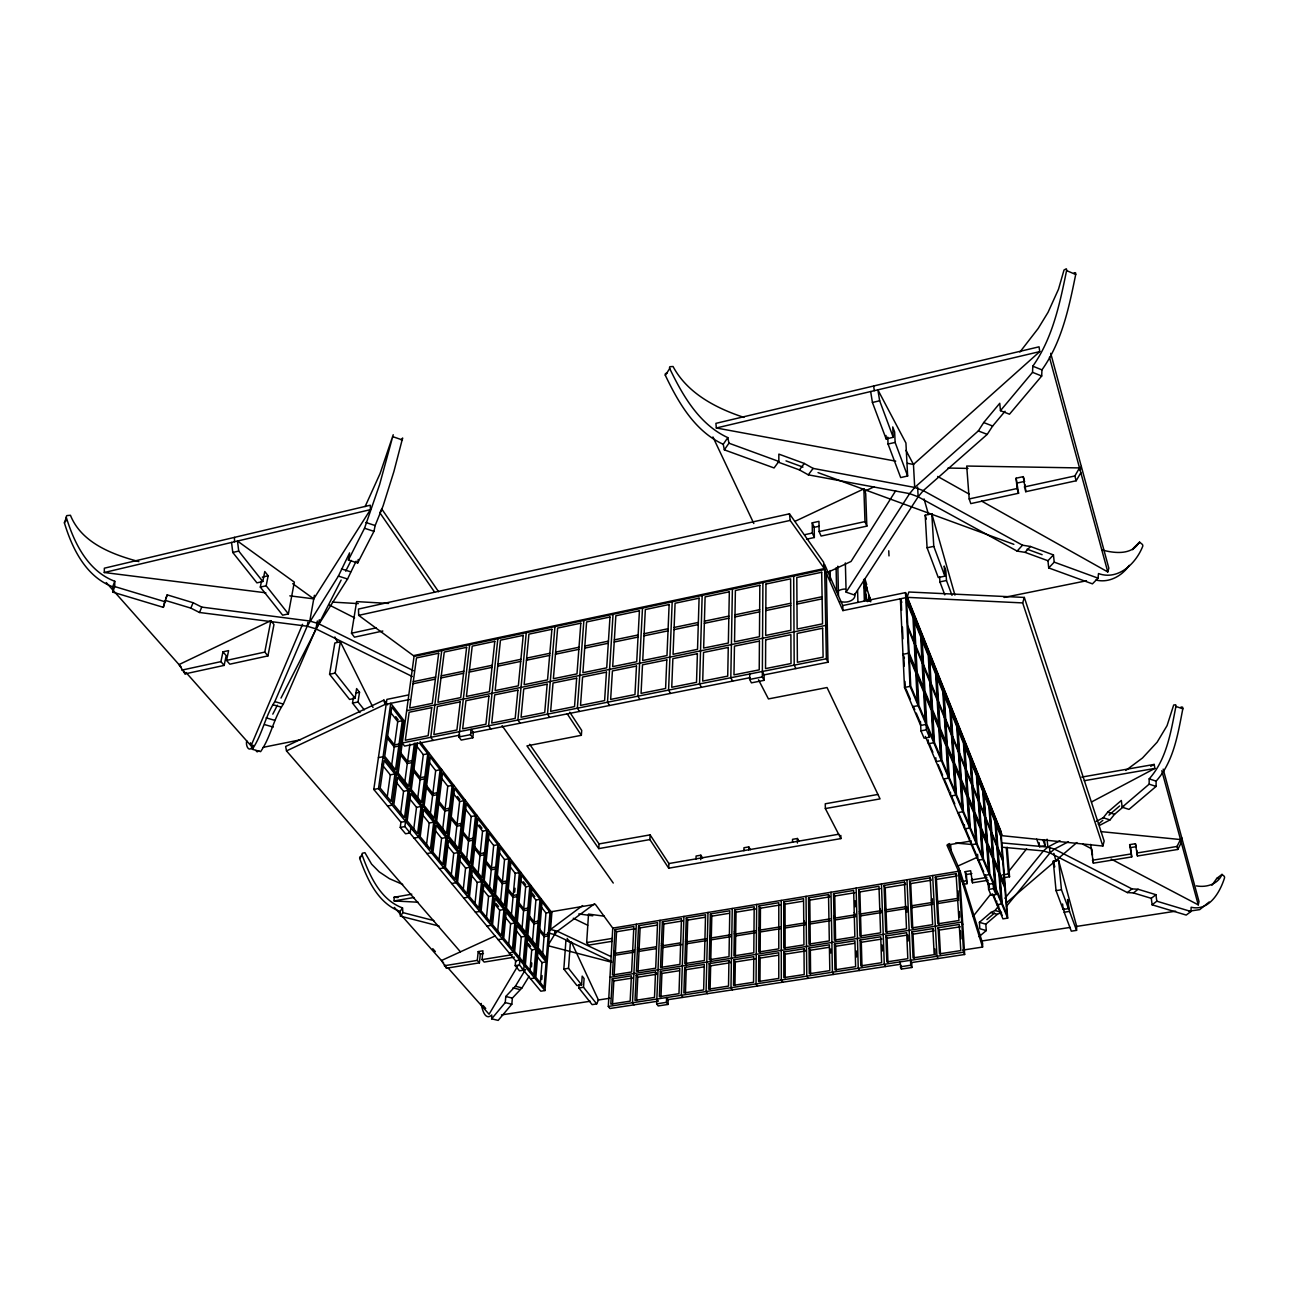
<?xml version="1.0" encoding="UTF-8"?>
<svg xmlns="http://www.w3.org/2000/svg" width="1289" height="1289" viewBox="0 0 1289 1289"><rect width="100%" height="100%" fill="white"/><g stroke="black" fill="none" stroke-linecap="round" stroke-linejoin="round"><path stroke-width="1.5" d="M413.447 670.699L318.576 623.699L309.795 621.008L201.777 607.103L193.108 602.72L167.199 594.857L163.332 607.345L112.707 592.102L114.737 586.576L114.753 581.275C87.958 571.156 74.166 543.088 66.303 517.34A3.513 2.546 19.1 0 1 66.883 515.6L70.444 515.278C81.481 542.846 112.256 554.512 138.874 561.601M743.93 417.394C716.088 408.242 687.343 393.322 673.051 366.511L669.861 366.704A3.674 2.32 34.4 0 0 669.7 368.493C682.719 395.626 699.331 424.516 727.818 437.632L723.226 444.286L724.337 449.845L774.077 467.955L778.83 461.446L778.846 454.115L804.272 463.444L813.133 468.406L914.707 487.451L923.278 490.626L1022.515 545.199L1030.459 546.488L1053.451 554.931L1054.225 562.149L1048.714 567.933L1092.428 583.853L1098.051 578.165L1098.486 573.557C1118.32 580.711 1135.963 563.454 1142.731 546.294A3.335 1.933 43.3 0 0 1142.425 544.474L1139.637 542.17L1132.548 549.694M112.707 592.102L112.723 586.817L114.753 581.275M759.978 981.702L760.139 958.081L758.754 955.89L778.782 952.748L778.782 978.415L758.577 981.509L758.754 955.89M760.172 952.329L760.446 908.197L759.092 905.958L778.798 902.719L778.782 948.849L758.77 951.991L759.092 905.958M749.715 673.986L749.65 679.448L751.423 682.848L764.087 680.35L762.331 676.934L762.911 582.596M764.087 680.35L764.103 674.872L762.363 671.472M756.659 904.459L756.047 983.878L757.449 986.037M1096.278 821.431L1103.191 817.774L1107.718 812.151L1121.333 800.469L1122.155 807.204L1129.019 809.395L1156.088 786.419L1156.12 781.134C1173.812 761.493 1177.92 733.844 1182.819 708.821A3.013 1.643 -69.1 0 0 1182.529 707.145L1181.014 707.017M1122.155 807.204L1149.144 784.163L1149.192 778.862C1166.851 759.157 1170.96 731.491 1175.906 706.436A3.013 1.627 -69.1 0 0 1175.6 704.761L1173.683 705.035L1167.061 725.643L1157.135 742.206L1142.489 757.996L1125.813 770.419M748.748 849.918L748.78 846.905L743.962 847.743L743.93 850.756M734.956 985.537L735.31 961.965L733.876 959.789L753.775 956.664L753.549 982.282L733.489 985.344L733.876 959.789M735.391 956.229L736.035 912.193L734.633 909.97L754.194 906.747L753.807 952.764L733.94 955.89L734.633 909.97M265.872 592.827L104.28 572.509L104.361 568.191L370.281 505.207L370.41 509.654L313.759 598.853L289.816 595.84M732.249 908.487L730.976 987.712L732.41 989.855M732.394 589.057L730.815 677.74L732.619 681.108M728.946 960.563L728.511 986.101L708.596 989.146L709.192 963.656L728.946 960.563L730.38 962.738M982.572 947.061L982.637 943.403L959.983 870.639L959.854 874.232L982.572 947.061L962.722 950.106M529.135 976.24L522.013 987.89L512.361 998.105L511.814 1004.212L498.166 1020.405L491.657 1018.826L491.737 1014.991C484.938 1021.436 481.78 1008.207 481.232 1003.422M710.11 989.324L710.658 965.815L709.192 963.656M710.755 961.932L711.802 916.157L710.368 913.949L729.783 910.759L729.01 956.664L709.288 959.773L710.368 913.949M707.999 912.467L706.082 991.515L707.548 993.642M700.733 859.699L700.845 855.203L696.092 856.025L696.012 859.022M702.167 595.454L699.556 683.943L701.425 687.295M685.458 993.094L686.183 969.65L684.701 967.491L704.293 964.43L703.649 989.904L683.879 992.933L684.701 967.491M686.312 965.767L687.73 920.104L686.264 917.897L705.55 914.739L704.39 960.547L684.813 963.624L686.264 917.897M683.927 916.415L681.365 995.285L682.88 997.396M1076.557 930.368L1076.702 926.404L1058.591 860.327L1053.242 861.197L1056.045 890.618L1063.135 909.47L1068.484 908.632L1067.582 899.513L1069.516 911.387L1076.557 930.368L1071.304 931.174L1064.182 912.225L1063.828 908.584M667.992 1004.453L666.445 1002.343L666.622 997.525L668.169 999.636L667.992 1004.453L658.196 1005.936L656.649 1003.841L660.032 920.346M1005.049 411.255L992.643 426.031L987.229 434.377L923.278 490.626L918.155 496.797L854.446 595.019L846.116 592.15L909.615 493.639L914.707 487.451L978.319 430.929L983.716 422.55L999.765 403.28L1000.457 410.675L1009.48 414.22L1041.705 376.017L1041.931 369.879C1061.878 342.004 1069 307.459 1075.703 274.493A4.044 1.627 -65.5 0 0 1075.413 272.704L1074.156 272.785M660.983 996.848L661.902 973.437L660.371 971.31L679.819 968.265L678.981 993.674L659.356 996.687L660.371 971.31M662.127 967.588L663.835 924.004L662.337 921.828L681.478 918.686L679.947 964.381L660.516 967.443L662.337 921.828M840.831 835.433L840.895 838.591L668.717 868.19L668.894 863.549L650.107 834.869L599.063 843.924L529.666 744.285M672.197 601.802L668.572 690.098L670.506 693.418M1000.457 410.675L1032.537 372.328L1032.795 366.189C1052.662 338.201 1059.816 303.624 1066.583 270.593A4.044 1.611 -65.6 0 0 1066.293 268.805L1064.021 269.997L1058.495 289.235L1048.038 312.341L1038.144 328.518L1019.905 352.058M655.537 972.067L654.49 997.428L635.01 1000.409L636.218 975.096L655.537 972.067L657.068 974.194L637.781 977.207L636.218 975.096M668.717 868.19L649.898 839.574L650.107 834.869M1152.124 904.814L1156.797 901.188L1155.943 894.695L1151.286 898.336L1152.124 904.814L1186.218 915.077L1190.955 911.5L1191.149 907.247C1209.034 911.468 1220.039 892.246 1224.518 877.89A2.723 1.692 49.5 0 0 1224.228 876.262L1221.988 874.409L1216.768 878.405L1211.95 885.285M638.587 925.728L636.395 971.229L655.698 968.2L657.583 922.602L638.587 925.728L640.117 927.887L638.055 971.358M636.685 1000.554L637.781 977.207M636.315 924.245L632.48 1002.745L634.075 1004.824M642.486 608.086L637.894 696.189L639.876 699.476M612.243 978.85L610.825 1004.099L630.16 1001.15L631.417 975.837L612.243 978.85L613.838 980.961L612.549 1004.244M614.982 929.595L612.452 975L631.61 971.987L633.866 926.501L614.982 929.595L616.561 931.754L614.16 975.129M656.842 999.023L658.389 1001.134L609.939 1008.514L608.311 1006.435L612.758 928.112L958.549 871.283L963.592 952.2L964.655 954.488L911.677 962.561L910.517 960.305M649.898 839.574L598.757 848.613L599.063 843.924M613.048 614.321L607.49 702.231L609.536 705.486M568.981 940.422L565.887 940.922L563.841 969.054L576.973 985.569L581.613 984.844L582.177 976.127L584.094 978.56L583.514 987.261L596.694 1003.922L598.434 999.99L571.365 941.969M611.953 941.324L588.606 945.127L586.672 942.581L588.525 914.078L604.348 916.205M596.694 1003.922L592.118 1004.63L578.89 987.986L579.132 984.506M581.613 984.844L568.53 968.313L570.399 942.033M598.757 848.613L526.943 745.88L581.355 735.294L581.71 730.428L569.786 712.237M583.869 620.492L577.359 708.209L579.454 711.447M548.47 944.595L554.56 934.589L554.866 930.61M522.254 968.78L540.816 991.209L544.973 990.548L551.128 911.742L420.133 741.513M551.966 911.5L550.564 929.482L548.727 931.705M540.268 984.087L541.992 962.577L537.304 956.792M542.621 954.698L545.94 913.015L540.22 905.619M541.751 979.479L542.057 975.58M546.101 961.916L544.119 987.342L535.87 977.32L537.948 951.765L546.101 961.916L541.992 962.577M550 912.338L546.407 958.049L538.27 947.882L542.008 901.962L550 912.338L545.94 913.015M531.455 966.911L531.777 962.98M535.886 949.22L533.791 974.79L525.38 964.559L527.572 938.859L535.886 949.22L531.729 949.896L526.959 943.983M539.994 899.351L536.208 945.32L527.894 934.944L531.841 888.782L539.994 899.351L535.902 900.06L530.053 892.504M541.154 898.787L534.661 978.045L530.472 978.705M529.924 971.535L531.729 949.896M532.373 942.307L535.902 900.06M525.477 936.265L523.253 961.981L514.665 951.54L516.97 925.695L525.477 936.265L521.272 936.958L516.406 930.916M529.795 886.123L525.799 932.334L517.324 921.748L521.465 875.328L529.795 886.123L525.67 886.832L519.709 879.13M523.721 970.15L519.451 964.978L519.87 960.096L515.632 960.772L515.197 965.67L519.483 970.826L523.721 970.15L530.971 885.559M554.947 626.631L547.503 714.138L549.646 717.345M519.37 958.71L521.272 936.958M521.948 929.321L525.67 886.832M520.595 872.057L513.393 952.233L509.139 952.925M508.591 945.627L510.605 923.746L504.386 916.044M511.298 916.06L515.213 873.33L510.347 867.046M514.682 892.133L515.036 888.266M491.657 1018.826L505.24 1002.6L505.787 996.478L515.391 986.246L525.525 969.554M514.827 923.037L512.49 948.913L503.725 938.247L506.158 912.241L514.827 923.037L510.605 923.746M519.37 872.605L515.181 919.089L506.529 908.278L510.879 861.6L519.37 872.605L515.213 873.33M503.967 909.518L501.518 935.556L492.559 924.664L495.105 898.514L503.967 909.518L499.697 910.243L494.138 903.38M508.752 858.812L504.337 905.555L495.492 894.534L500.084 847.582L508.752 858.812L504.547 859.57L499.117 852.545M509.993 858.297L502.436 938.924L498.134 939.633M497.586 932.269L499.697 910.243M500.438 902.526L504.547 859.57M526.266 632.69L517.904 720.019L520.112 723.193M499.181 844.247L491.222 925.325L486.888 926.05M486.324 918.912L488.563 896.483L482.892 889.458M489.353 888.701L493.671 845.503L488.128 838.349M492.881 895.742L490.287 921.925L481.135 910.791L483.826 884.48L492.881 895.742L488.563 896.483M497.908 844.746L493.268 891.746L484.229 880.484L489.063 833.274L497.908 844.746L493.671 845.503M495.185 935.927L441.45 960.531L446.51 968.2L479.411 962.851L477.301 960.386L478.203 951.588L482.94 950.799L482.054 959.612L484.165 962.077L514.311 957.179M479.411 962.851L480.298 954.053L478.203 951.588M481.554 881.644L478.831 907.988L469.486 896.612L472.306 870.156L481.554 881.644L477.204 882.417L471.403 875.231M486.823 830.374L481.957 877.648L472.725 866.127L477.8 818.66L486.823 830.374L482.553 831.163L475.754 822.382M488.144 829.89L479.782 911.436L475.399 912.177M474.851 904.975L477.204 882.417M478.026 874.603L482.553 831.163M497.844 638.716L488.595 725.836L490.851 728.994M469.969 867.271L467.134 893.76L457.563 882.143L460.527 855.525L469.969 867.271L465.587 868.045L459.674 860.714M475.512 815.711L470.404 863.227L460.979 851.465L466.296 803.74L475.512 815.711L471.21 816.501L464.266 807.542M476.866 815.244L468.084 897.241L463.669 898.014M463.122 890.731L465.587 868.045M466.457 860.182L471.21 816.501M465.345 800.276L456.129 882.739L451.682 883.529M472.805 737.791L473.401 732.458L471.113 729.316L470.517 734.666L472.805 737.791L461.22 740.079L458.9 736.954L469.663 644.677M458.143 852.561L455.162 879.211L445.382 867.336L448.491 840.557L458.143 852.561L453.728 853.35L446.461 844.376M463.959 800.711L458.61 848.5L448.975 836.48L454.534 788.481L463.959 800.711L459.625 801.532L452.536 792.381M451.134 876.182L453.728 853.35M454.63 845.455L459.625 801.532M453.583 784.985L443.915 867.916L439.42 868.722M438.872 861.31L441.595 838.349L435.408 830.696M442.546 830.406L447.782 786.242L441.74 778.443M446.058 837.544L442.933 864.339L432.943 852.19L436.198 825.266L446.058 837.544L441.595 838.349M452.165 785.404L446.542 833.451L436.697 821.174L442.53 772.901L452.165 785.404L447.782 786.242M441.563 769.356L431.428 852.754L426.885 853.576M426.353 846.1L429.205 823.01L421.616 813.617M430.188 815.019L435.682 770.613L429.092 762.105M433.716 822.173L430.413 849.129L420.198 836.706L423.614 809.637L433.716 822.173L429.205 823.01M440.113 769.759L434.216 818.08L424.145 805.512L430.268 756.981L440.113 769.759L435.682 770.613M441.74 650.591L430.735 737.324L433.088 740.434M429.269 753.388L418.651 837.254L414.059 838.092M421.068 806.463L417.62 833.58L407.179 820.867L410.756 793.637L421.068 806.463L416.524 807.317L409.628 798.777M419.956 743.608L427.787 753.775L421.6 802.338L411.304 789.496L417.459 742.641M408.323 694.98L386.893 699.395L373.794 789.448L400.943 822.253L400.251 827.425L405.552 833.79L410.176 832.936L410.837 827.78M413.543 830.551L416.524 807.317M417.572 799.293L423.308 754.645L416.589 745.944M410.176 832.936L404.891 826.571L415.928 742.947M408.146 790.399L404.537 817.677L393.838 804.674L397.592 777.283L408.146 790.399L403.57 791.285L396.496 782.536M414.413 743.221L408.71 786.258L398.172 773.11L414.043 656.455L824.767 569.496L826.346 573.057L827.973 662.224L764.103 674.872M400.428 814.648L403.57 791.285M404.649 783.196L409.902 744.107M394.933 773.964L391.147 801.387L380.191 788.078L384.122 760.526L394.933 773.964L390.309 774.866L381.866 764.425M402.297 720.696L395.514 769.791L384.734 756.337L391.759 707.033L402.297 720.696L397.737 721.614L389.536 711.012M387.296 796.409L390.309 774.866M391.437 766.746L397.737 721.614M544.973 990.548L378.515 788.546L390.728 703.295L403.86 720.374L392.21 805.158L387.538 806.044M356.118 561.182L347.547 579.003L315.934 628.871L283.338 704.084C273.429 718.924 270.899 736.776 260.62 751.632L252.306 749.296L252.902 745.187C249.873 753.759 245.248 746.347 246.731 740.788M364.239 709.852L358.02 701.973L359.518 692.274L356.618 688.584L355.103 698.3L349.577 699.444L329.581 674.276L334.818 643.002L340.36 641.809L373.037 707.516M360.002 712.559L352.509 703.117L353.428 697.301M382.833 631.014L354.475 637.169L351.494 633.237L356.618 601.609L388.601 603.429M252.306 749.296C262.424 734.359 265.035 716.523 274.815 701.619L307.185 626.212L338.395 576.102L349.593 552.884L348.401 560.022L357.681 562.987L358.261 559.426M355.103 698.3L335.172 673.084L340.36 641.809M412.303 676.548L315.934 628.871L317.32 620.992M318.576 623.699L319.269 619.751M315.934 628.871L307.185 626.212L307.894 622.265M309.795 621.008L314.387 595.309M261.651 580.453L260.314 587.107L282.629 615.175L288.382 613.902L294.327 582.145L237.482 541.042L238.723 551.064L262.795 581.516L256.93 582.854L232.777 552.465L231.553 542.443M267.935 655.908L273.961 624.521L270.867 620.67L179.01 664.592L185.084 673.873L224.157 665.398L226.187 655.618L222.965 651.831L228.588 650.607L226.558 660.403L229.796 664.189L267.935 655.908L264.793 652.089L270.867 620.67M288.382 613.902L266.162 585.786L268.144 575.78L264.777 571.51L262.795 581.516M224.157 665.398L220.918 661.628L222.965 651.831M357.681 562.987L373.955 531.342L375.163 525.541L383.123 505.82L393.886 471.581L402.635 438.002L401.411 440.29M348.401 560.022L364.529 528.264L379.627 484.535L393.226 434.747L380.062 473.595L365.109 506.577M1111.118 859.054L1198.254 904.862L1199.012 901.575L1163.177 769.13M163.332 607.345L164.573 602.06M1180.917 841.04L1181.723 837.673M1102.852 846.051L1104.157 841.056L1024.336 597.435L908.858 592.005L907.069 597.339L1002.423 835.723L1102.852 846.051L1022.676 602.914L1024.336 597.435M981.557 501.067L1107.783 571.929L1108.83 568.191L1050.712 353.299M1080.182 470.324L1081.326 466.473M112.723 586.817C85.992 576.747 72.265 548.743 64.466 523.076L66.303 517.34M165.733 598.499L167.199 594.857M164.992 600.303L190.836 608.118L193.108 602.72M185.987 672.455L251.033 745.799L302.561 624.311M190.836 608.118L199.473 612.484L201.777 607.103M272.801 714.154L277.361 705.212M281.002 698.058L341.134 580.066M345.678 571.14L351.156 560.409M1090.639 844.359L1093.378 863.163L1131.726 856.927L1129.647 844.649L1135.383 843.715L1137.462 855.993L1177.808 849.451L1176.986 846.47L1180.515 839.558L1101.048 831.631M1177.808 849.451L1181.32 842.539M1138.96 542.524C1131.742 555.301 1114.292 553.287 1102.256 550M1023.257 476.64L1025.738 491.705L1076.17 480.765L1074.849 475.963L1079.521 467.923L966.702 466.038L969.199 498.94L970.794 503.612L1018.568 493.252L1016.119 478.203L1023.257 476.64L1024.223 479.798M1076.17 480.765L1080.826 472.741M517.695 966.122L489.079 1014.234L447.863 967.749M439.033 926.066L400.46 916.141L400.089 911.468C377.79 903.202 367.301 879.243 359.728 858.474L362.048 854.816A2.691 2.191 29.7 0 1 362.338 853.237L364.932 852.674L371.57 864.113L379.192 871.863L389.471 878.695L402.684 884.431M723.226 444.286C694.819 431.251 678.288 402.41 665.35 375.357L669.7 368.493M895.662 490.819L851.046 561.456L827.602 572.429M400.089 911.468L402.522 907.939C380.174 899.658 369.637 875.65 362.048 854.816M400.46 916.141L402.909 912.612L402.522 907.939M724.337 449.845L728.946 443.19L727.818 437.632M777.718 461.961L799.438 469.905L804.272 463.444M799.438 469.905L808.284 474.835L813.133 468.406M1129.261 565.339C1122.058 575.974 1108.911 583.321 1095.924 580.018M973.292 916.189L990.645 894.26M1009.239 870.768L1026.592 848.839M995.027 910.501L1001.505 912.386L997.315 914.352L985.811 924.181L986.262 930.561L979.833 928.725L979.382 922.328L990.854 912.483L995.027 910.501L998.749 905.925M1004.953 898.288L1043.397 850.917L1047.828 847.082L1059.945 840.67M1099.581 825.395L1109.99 819.917L1114.534 814.31L1123.637 806.543M1006.483 906.28L1050.003 852.931L1054.434 849.097L1068.323 841.798M547.809 932.833L554.56 934.589L557.347 931.254L594.39 903.895M1209.146 901.994L1199.721 909.631L1188.78 911.242M808.284 474.835L909.615 493.639L918.155 496.797L1017.102 551.08L1022.515 545.199M1017.102 551.08L1025.029 552.353L1030.459 546.488M1048.714 567.933L1047.957 560.731L1053.451 554.931M1133.385 548.163L1139.637 542.17M258.912 750.891L257.123 751.858L255.85 750.488M907.537 463.331L913.45 464.427L1039.772 351.607L1039.047 346.822L715.911 423.356L716.33 427.98L895.71 461.14M986.891 919.589L994.512 913.063M1006.725 902.606L1076.911 842.539M1098.26 824.251L1102.836 820.336M1108.943 815.115L1119.625 805.963M979.028 936.716L986.262 930.561M1001.489 847.163L1043.397 850.917L1050.003 852.931L1127.343 892.568L1131.951 888.878L1138.074 889.265L1155.943 894.695M1127.343 892.568L1133.434 892.939L1138.074 889.265M1216.768 878.405L1218.282 878.421M1221.988 874.409C1217.992 884.351 1206.23 887.718 1196.321 885.881M582.58 905.587L550.564 929.482L557.347 931.254L610.857 956.535M1150.706 766.294L1154.219 764.425L1154.863 768.421L1091.574 801.951M387.602 704.874L383.913 700.104L285.642 746.476L286.512 750.907L460.415 951.798M286.512 750.907L384.976 704.471L383.913 700.104M794.942 521.368L863.872 488.885L865.692 493.461L866.836 526.138L821.093 536.047L819.127 531.567L818.966 521.352L812.231 522.835L812.36 533.034L814.342 537.513L806.543 539.205M864.887 491.125L873.958 486.855M957.453 866.24L977.239 857.314M66.271 520.708L65.03 521.336A3.496 2.546 19 0 0 64.466 523.076M104.28 572.509L370.41 509.654M716.33 427.98L1039.772 351.607M232.777 552.465L238.723 551.064M872.427 402.474L879.662 400.782L893.229 437.309L886.139 438.937L872.427 402.474L870.655 391.534M262.312 577.118L268.144 575.78M260.314 587.107L266.162 585.786M879.662 400.782L877.873 389.842L905.925 443.013L907.633 476.012L900.673 477.558L888.057 444.028L895.13 442.417L894.647 432.041L892.745 426.917L893.229 437.309M789.48 513.812L358.487 609.053L358.664 615.352L413.415 655.634L824.332 568.578L823.639 562.294L789.48 513.812L790.173 520.418L824.332 568.578M358.664 615.352L790.173 520.418M814.342 537.513L814.197 527.314L819.24 526.218M1017.585 482.94L1024.707 481.377M181.765 670.135L220.918 661.628M226.558 660.403L264.793 652.089M351.494 633.237L376.114 627.888M804.545 534.742L812.36 533.034M819.127 531.567L864.983 521.594L863.872 488.885M969.199 498.94L1017.102 488.515L1016.119 478.203M1024.272 486.968L1074.849 475.963M952.007 595.373L946.48 580.517L945.82 570.399L944.209 566.032L944.869 576.167L938.279 577.536L927.081 547.777L925.196 515.213L931.802 513.779L954.94 595.099M361.436 856.122L360.018 856.879A2.675 2.191 29.7 0 0 359.728 858.474M329.581 674.276L335.172 673.084M927.081 547.777L933.784 546.359L931.802 513.779M355.861 693.031L359.518 692.274M863.662 587.51L866.836 586.849L866.965 590.861L865.435 587.252M413.286 681.672L435.65 677.031M441.257 675.871L463.831 671.182M469.47 670.006L492.237 665.269M497.941 664.093L520.901 659.307M526.653 658.115L549.823 653.297M555.623 652.105L579.003 647.239M584.852 646.031L608.44 641.132M614.337 639.892L638.136 634.961M644.097 633.721L668.105 628.726M674.115 627.469L698.348 622.442M704.422 621.185L728.865 616.094M734.988 614.837L759.656 609.697M765.843 608.424L790.737 603.252M796.973 601.947L822.092 596.726M412.996 683.766L435.392 679.126M440.999 677.95L463.573 673.277M469.228 672.101L492.011 667.364M497.715 666.187L520.708 661.418M526.46 660.226L549.646 655.408M555.446 654.216L578.842 649.35M584.707 648.141L608.311 643.243M614.208 642.019L638.023 637.072M643.984 635.831L668.024 630.853M674.034 629.612L698.284 624.569M704.358 623.312L728.833 618.237M734.956 616.964L759.64 611.84M765.827 610.567L790.753 605.395M796.989 604.09L822.14 598.869M352.509 703.117L358.02 701.973M939.6 576.811L939.907 581.871L946.48 580.517M827.973 662.224L826.362 658.76L824.589 564.405L842.764 605.524L905.506 592.618L1000.909 831.212L1007.692 918.122L1002.939 918.864L992.288 893.825M386.136 704.245L409.596 699.492M824.686 569.529L842.893 610.599L905.748 597.709M406.615 710.69L825.766 625.391L827.377 628.903M263.198 747.33L300.256 739.838M1004.067 597.452L1086.482 580.775M826.362 658.76L402.184 742.996L404.585 746.073L459.915 735.117M399.074 744.011L394.482 744.913L387.361 735.89M398.784 746.057L394.208 746.959L387.071 737.936M471.516 732.829L750.327 677.611M458.9 736.954L470.517 734.666M749.65 679.448L762.331 676.934M378.402 757.658L383.075 756.74L547.261 961.24M423.308 754.645L427.787 753.775M412.109 760.607L407.566 761.493L400.605 752.663M411.836 762.637L407.292 763.523L400.315 754.71M424.838 776.832L420.343 777.702L413.543 769.066M424.58 778.862L420.085 779.716L413.27 771.096M373.794 789.448L378.515 788.546M901.833 602.317L900.383 598.741L904.507 687.456L910.05 686.376L1007.692 918.122M437.309 792.703L432.846 793.541L426.192 785.114M437.068 794.717L432.605 795.555L425.934 787.128M912.693 706.678L918.155 705.647L913.627 617.367M449.49 808.219L445.076 809.057L438.969 801.307M449.265 810.233L444.834 811.055L437.503 801.774M400.943 822.253L405.584 821.399M926.082 724.434L920.668 725.433L904.507 687.456M400.251 827.425L404.891 826.571M920.942 730.847L926.372 729.832L929.482 737.211L924.084 738.194L920.942 730.847L920.475 721.582M461.414 823.413L457.047 824.219L451.069 816.646M461.204 825.411L456.822 826.217L450.844 818.644M473.095 838.285L468.745 839.075L461.736 830.18M472.886 840.267L468.535 841.04L462.687 833.645M484.519 852.835L480.217 853.608L473.353 844.891M484.31 854.8L480.007 855.574L474.288 848.323M943.451 779.007L948.688 778.089L943.419 691.661M877.922 794.443L825.266 803.788L825.347 808.557L840.895 838.591M825.347 808.557L880.049 798.89L827.039 687.536L768.437 698.928L758.512 679.786M495.701 867.078L491.431 867.835L485.84 860.73M495.508 869.028L491.238 869.785L485.631 862.695M418.152 902.236L394.16 900.93L394.047 897.289L411.819 894.179M1081.761 777.09L1154.219 764.425M506.658 881.031L502.42 881.773L496.942 874.812M394.16 900.93L413.914 897.498M1084.323 780.699L1154.863 768.421M506.464 882.981L502.243 883.706L496.748 876.762M799.003 841.379L797.424 838.495L792.526 839.332L792.542 842.361M957.759 812.634L962.867 811.748L957.292 726.271M668.894 863.549L838.817 834.209M517.388 894.695L513.199 895.42L507.044 887.622M517.211 896.628L513.022 897.353L506.867 889.571M527.894 908.084L523.737 908.793L518.919 902.687M527.733 910.002L523.576 910.711L518.758 904.62M549.017 912.113L595.325 904.298L613.145 928.644M970.23 841.169L946.932 845.101L959.596 873.652M538.19 921.2L534.081 921.893L529.36 915.915M538.045 923.117L533.92 923.81L529.199 917.832M1036.694 839.155L1039.53 846.68L1045.105 845.761L1044.541 839.767M548.292 934.058L544.216 934.734L539.575 928.87M548.147 935.959L544.055 936.636L539.43 930.787M963.205 884.286L967.008 883.674L965.171 871.654L970.649 870.752L972.486 882.788L988.083 880.258M783.712 901.913L803.563 898.659L803.949 944.885L783.793 948.059L783.712 901.913L785.049 904.169L785.13 948.414M808.525 897.837L828.521 894.566L829.778 896.838L809.814 900.109L808.525 897.837L808.993 944.096L829.31 940.889L828.521 894.566M833.516 893.744L853.656 890.441L854.849 936.877L834.386 940.1L833.516 893.744L834.756 896.032L835.61 940.471M858.683 889.603L878.969 886.284L880.58 932.833L859.972 936.072L858.683 889.603L859.892 891.907L861.133 936.459M884.045 885.446L904.491 882.095L905.619 884.431L885.221 887.767L884.045 885.446L885.736 932.011L906.505 928.757L904.491 882.095M909.599 881.257L930.175 877.873L931.27 880.226L910.727 883.593L909.599 881.257L911.71 927.935L932.64 924.648L930.175 877.873M935.331 877.036L956.067 873.636L957.131 875.988L936.426 879.388L935.331 877.036L937.86 923.826L958.952 920.507L956.067 873.636M480.298 954.053L483.456 953.538M616.561 931.754L635.413 928.66M640.117 927.887L657.197 925.099M663.835 924.004L682.961 920.878M687.73 920.104L705.067 917.269M711.802 916.157L729.252 913.305M736.035 912.193L755.563 908.987M760.446 908.197L780.119 904.975M785.049 904.169L802.87 901.253M834.756 896.032L854.865 892.729M859.892 891.907L880.145 888.604M965.171 871.654L966.412 874.474L971.874 873.588M1129.647 844.649L1130.566 847.598L1136.286 846.664L1135.383 843.715M984.442 875.376L989.34 874.57L983.249 790.979M444.334 965.751L477.301 960.386M482.054 959.612L512.249 954.698M586.672 942.581L612.017 938.456M961.965 881.483L965.767 880.854M971.261 879.968L986.891 877.422M1002.52 874.877L1008.385 873.926L1009.545 876.778L1003.696 877.712M1092.379 860.246L1130.807 853.995M1136.56 853.06L1176.986 846.47M515.197 965.67L519.451 964.978M988.615 889.41L993.497 888.637L995.978 894.518L991.112 895.291L988.615 889.41L988.244 884.318L993.11 883.529L993.497 888.637M634.349 950.267L615.369 953.312L613.79 951.185M656.294 946.738L639.102 949.51L637.539 947.351M680.318 942.887L662.997 945.675L661.466 943.516M706.453 938.698L687.053 941.808L685.571 939.633M730.831 934.783L711.302 937.925L709.852 935.733M755.386 930.835L735.713 933.993L734.311 931.786M780.135 926.872L760.317 930.046L758.947 927.838M830.148 918.848L810.04 922.07L808.751 919.814M859.344 913.627L860.569 915.899L880.983 912.628L880.919 910.695L860.52 913.965L859.296 911.694M634.252 952.168L615.272 955.197L613.677 953.07M656.214 948.64L639.006 951.395L637.459 949.252M682.187 944.483L662.917 947.576L661.402 945.417M706.404 940.599L687.005 943.709L685.522 941.534M730.799 936.7L711.254 939.826L709.804 937.635M755.37 932.753L735.697 935.911L734.279 933.703M780.135 928.789L760.301 931.963L758.931 929.756M830.197 920.765L810.072 923.987L808.767 921.748M932.253 898.723L932.543 904.379L911.822 907.698L910.679 905.377M563.841 969.054L568.53 968.313M1056.045 890.618L1061.459 889.764L1068.484 908.632M609.971 977.304L961.707 922.07L962.77 924.39M783.793 951.959L803.982 948.801L805.303 951.024L785.146 954.166L783.793 951.959L783.841 977.642L804.207 974.532L803.982 948.801M809.041 948.011L829.375 944.821L829.81 970.617L809.299 973.743L809.041 948.011L810.346 950.235L810.588 973.968M834.466 944.031L854.945 940.809L855.622 966.669L834.95 969.827L834.466 944.031L835.723 946.271L836.19 970.053M860.069 940.019L880.725 936.781L881.612 962.69L860.794 965.88L860.069 940.019L861.31 942.259L861.97 966.122M885.881 935.975L906.683 932.704L907.81 958.678L886.832 961.9L885.881 935.975L887.074 938.231L887.944 962.142M911.887 931.899L932.833 928.612L933.945 930.9L913.031 934.171L911.887 931.899L913.063 957.888L934.203 954.65L932.833 928.612M938.086 927.79L959.193 924.471L960.804 950.573L939.488 953.844L938.086 927.79L939.182 930.094L940.487 954.118M613.838 980.961L632.996 977.964M661.902 973.437L679.384 970.714M686.183 969.65L703.81 966.895M710.658 965.815L728.398 963.044M735.31 961.965L755.161 958.855M760.139 958.081L778.33 955.246M810.346 950.235L828.811 947.351M835.723 946.271L854.333 943.355M861.31 942.259L881.918 939.036M887.074 938.231L905.941 935.282M939.182 930.094L960.273 926.791M578.89 987.986L583.514 987.261M1064.182 912.225L1069.516 911.387M501.469 1014.91L590.233 1001.247M598.112 1000.038L609.858 998.234M982.041 940.97L1070.176 927.419M1076.073 926.501L1175.6 911.194M608.311 1006.435L963.592 952.2M667.815 999.7L900.463 964.269M656.649 1003.841L666.445 1002.343M900.205 966.831L910.743 965.235L911.903 967.475L901.382 969.07L900.012 961.9M667.203 372.94L665.511 373.568A3.674 2.32 34.3 0 0 665.35 375.357M947.979 468.052L968.007 468.406M907.069 597.339L1022.676 602.914M394.047 897.289L398.043 897.515M332.417 602.108L358.31 603.606M955.584 843.038L971.552 844.472M1001.843 842.893L1047.828 847.082L1054.434 849.097L1131.951 888.878M199.473 612.484L307.185 626.212M578.793 913.933L592.747 915.818M505.24 1002.6L511.814 1004.212M505.787 996.478L512.361 998.105M515.391 986.246L522.013 987.89M512.974 987.857L519.58 989.501M547.599 945.61L611.727 962.239M402.909 912.612L433.845 920.604M264.809 724.66L273.268 727.06M266.098 717.844L274.525 720.261M979.382 922.328L985.811 924.181M272.752 704.68L281.244 707.145M990.854 912.483L997.315 914.352M274.815 701.619L283.338 704.084M1133.434 892.939L1151.286 898.336M114.737 586.576L165.54 601.899M1156.797 901.188L1190.955 911.5M338.395 576.102L347.547 579.003M1103.191 817.774L1109.99 819.917M341.488 568.916L350.656 571.817M1107.718 812.151L1114.534 814.31M364.529 528.264L373.955 531.342M1149.144 784.163L1156.088 786.419M365.754 522.464L375.163 525.541M1149.192 778.862L1156.12 781.134M393.016 436.745L402.442 439.984M1175.906 706.436L1182.819 708.821M728.946 443.19L778.83 461.446M1054.225 562.149L1098.051 578.165M1025.029 552.353L1047.957 560.731M786.016 460.882L802.966 467.085M818.032 472.612L1013.863 544.345M1027.059 549.178L1042.124 554.689M978.319 430.929L987.229 434.377M983.716 422.55L992.643 426.031M1032.537 372.328L1041.705 376.017M1032.795 366.189L1041.931 369.879M1066.583 270.593L1075.703 274.493M554.56 934.589L611.518 961.481M573.267 918.251L587.687 925.244M329.597 605.169L354.604 617.866M1082.663 844.102L1091.541 848.774M937.715 476.463L969.28 494.186M292.732 583.691L313.759 598.853M106.278 582.58L181.217 667.09M394.353 907.408L443.625 962.98M432.75 948.656L435.36 951.604M483.069 1005.484L485.727 1008.481M409.29 832.34L516.325 961.61M496.056 903.508L498.521 906.57M528.297 943.484L530.617 946.352M395.723 716.636L398.124 719.745M457.466 796.505L459.835 799.567M479.524 825.041L481.989 828.215M523.382 881.773L525.703 884.77M532.341 893.358L534.806 896.548M502.082 725.643L613.258 883.046M434.57 592.102L379.852 512.78L381.753 509.01L438.598 591.732M567.241 713.832L581.355 735.294M700.845 855.203L702.618 858.023M782.681 982.202L781.311 980.027L781.247 900.431M808.09 978.335L806.769 976.144L806.028 896.354M783.76 925.76L785.098 927.999L805.061 924.793L803.772 922.553M783.76 923.842L785.082 926.082L805.045 922.876L803.756 920.62M748.78 846.905L750.472 849.757M833.693 974.436L832.42 972.228L830.986 892.246M859.489 970.504L858.248 968.281L856.122 888.121M833.935 915.77L835.191 918.042L855.445 914.787L854.22 912.499M833.967 917.704L835.224 919.959L855.493 916.721L854.269 914.433M444.592 964.72L446.51 968.2M885.495 966.541L884.286 964.301L881.45 883.964M905.99 450.377L913.45 464.427M879.807 910.34L880.983 912.628M879.743 908.407L880.919 910.695M884.915 909.518L886.107 911.806L906.683 908.519L905.539 906.215M884.85 907.585L886.026 909.873L906.586 906.57L906.844 912.274M334.882 636.959L337.541 642.293M183.006 669.716L185.084 673.873M795.893 668.588L794.201 665.14L793.702 576.086M938.07 958.533L936.958 956.261L932.656 875.537M910.598 903.444L911.726 905.748L932.446 902.429L931.351 900.093M712.93 436.955L753.807 523.495M931.448 902.042L932.543 904.379M936.539 899.271L937.635 901.591L958.5 898.24L957.437 895.903M936.636 901.22L937.731 903.541L958.629 900.189L957.566 897.853M567.176 938.328L568.884 941.985M948.237 843.957L959.306 868.979L964.655 954.488M812.231 522.835L814.197 527.314M925.341 736.422L989.485 887.251M870.752 599.981L868.657 595.019L868.867 601.318M870.768 601.818L869.334 598.418L869.431 601.318M865.66 593.891L867.336 601.592M905.958 688.874L910.324 699.137M913.385 706.356L914.803 709.691M916.221 713.026L919.766 721.373M929.095 743.334L932.898 752.277M938.15 764.651L942.597 775.124M944.773 780.264L949.123 790.479M951.266 795.539L954.795 803.853M959 813.746L963.834 825.137M965.203 828.328L969.827 839.22M971.922 844.166L977.191 856.589M978.496 859.65L983.652 871.783M984.925 874.78L989.243 884.947M993.32 894.55L995.43 899.529M997.364 904.04L1002.181 915.416M904.443 657.825L902.961 654.296L908.423 653.233L1005.307 887.509M907.81 626.051L914.191 641.729M915.77 645.596L921.989 660.886M923.52 664.657L929.595 679.593M931.093 683.267L937.022 697.848M938.489 701.442L944.273 715.669M945.707 719.181L951.363 733.087M952.748 736.518L958.275 750.101M959.644 753.453L965.042 766.729M966.379 770L971.648 782.987M972.953 786.177L978.125 798.874M979.398 802L984.442 814.422M985.682 817.484L990.629 829.633M991.853 832.613L996.687 844.504M997.879 847.437L1002.616 859.07M864.983 521.594L866.836 526.138M907.923 628.194L914.304 643.856M915.883 647.723L922.102 663.013M923.633 666.784L929.707 681.704M931.206 685.377L937.151 699.943M938.601 703.536L944.402 717.764M945.836 721.26L951.491 735.165M952.877 738.581L958.42 752.164M959.773 755.515L965.187 768.776M966.508 772.047L971.793 785.017M973.098 788.224L978.27 800.904M979.543 804.03L984.587 816.436M985.843 819.498L990.774 831.631M991.998 834.628L996.832 846.502M998.024 849.435L1002.761 861.052M905.732 597.645L1001.279 835.949M939.907 581.871L944.789 594.841M895.13 442.417L907.633 476.012M933.784 546.359L944.869 576.167M1043.01 840.106L1045.105 845.761M864.935 578.938L866.707 584.61M864.065 579.502L870.574 600.32M1017.102 488.515L1018.568 493.252M925.196 515.213L926.308 519.08M924.068 498.956L928.483 514.456M1053.242 861.197L1054.805 866.853M1053.87 853.334L1055.997 861.068M1049.455 357.262L1107.783 571.929M1161.808 770.709L1198.254 904.862M250.501 742.802L251.033 745.799M1136.753 850.402L1137.462 855.993M1130.566 847.598L1131.726 856.927M873.684 385.991L874.264 390.68M1091.847 849.274L1092.508 855.219M1092.943 859.183L1093.378 863.163M1025.045 484.825L1025.738 491.705M1058.591 860.327L1061.459 889.764M1062.603 903.992L1063.135 909.47M1049.439 847.034L1050.003 852.931M1047.087 839.187L1047.828 847.082M1039.16 842.7L1039.53 846.68M1007.176 847.211L1009.545 876.778M1006.338 848.275L1008.385 873.926M995.398 821.27L1001.714 903.927L996.913 904.685L996.623 900.85M989.388 806.302L995.978 894.518M976.965 775.334L982.959 859.409L977.997 860.23L977.594 854.349M970.553 759.35L976.418 843.892L971.407 844.73L971.133 840.782M964.011 742.996L969.715 828.005L964.655 828.875L964.398 824.912M972.244 879.098L972.486 882.788M966.412 874.474L967.008 883.674M950.444 709.159L955.858 795.12L950.686 796.022L950.444 792.026M958.049 890.828L958.388 896.387M959.322 911.516L959.677 917.172M960.514 930.803L961.014 938.827M950.638 844.585L950.992 850.418M949.445 843.554L949.687 847.453M936.233 673.744L941.324 760.639L936.04 761.59L935.83 757.771M928.886 655.392L933.8 742.754L928.451 743.737L928.241 739.902M917.623 487.049L918.155 496.797M929.192 731.814L929.482 737.211M936.426 879.388L938.859 924.245M913.434 464.056L914.707 487.451M921.345 636.605L926.372 729.832M934.896 948.913L935.218 954.923M905.506 592.618L910.05 686.376M901.285 602.817L901.623 610.309M902.413 627.131L902.961 638.812M903.879 658.437L904.25 666.107M904.959 681.414L905.232 687.15M910.727 883.593L912.757 928.354M913.031 934.171L914.127 958.146M911.677 962.561L911.903 967.475M887.75 437.116L888.057 444.028M906.957 879.759L910.743 965.235M885.994 435.473L886.139 438.937M907.827 934.992L908.101 940.986M888.766 550.774L888.991 555.913M901.253 965.799L901.382 969.07M885.221 887.767L886.848 932.414M865.886 600.561L865.209 580.92M882.127 945.014L882.337 950.992M863.662 579.47L864.371 601.077M857.588 590.62L857.942 602.398M855.074 900.753L855.235 906.763M856.395 951.008L856.557 956.97M845.358 562.939L846.116 592.15M842.764 605.524L842.893 610.599M837.818 566.177L838.478 595.679M836.11 567.869L836.642 591.49M830.148 570.544L830.342 579.986M830.68 949.042L830.761 953.006M809.814 900.109L810.282 944.45M234.485 537.368L234.517 541.751M797.424 838.495L797.44 843.022M785.146 954.166L785.194 977.852M854.607 593.617A9.958 6.526 -2.1 0 1 851.191 600.577A9.958 6.526 -2.1 0 1 840.186 601.383M837.85 591.2A9.958 6.526 -2.1 0 1 844.859 589.057M765.682 639.811L765.537 668.604L791.011 663.529L790.882 634.687L765.682 639.811M765.956 584.046L765.698 635.429L790.866 630.305L790.624 578.842L765.956 584.046M759.43 641.084L759.221 669.861L733.973 674.872L734.456 646.143L759.43 641.084M759.833 585.335L759.463 636.702L734.537 641.793L735.391 590.507L759.833 585.335M728.269 647.416L727.721 676.129L702.714 681.091L703.536 652.443L728.269 647.416M729.332 591.796L728.349 643.05L703.649 648.077L705.099 596.904L729.332 591.796M697.397 653.684L696.511 682.332L671.746 687.263L672.874 658.663L697.397 653.684M699.089 598.177L697.526 649.334L673.051 654.313L675.082 603.252L699.089 598.177M666.8 659.904L665.591 688.487L641.052 693.369L642.502 664.834L666.8 659.904M669.136 604.509L666.977 655.553L642.728 660.5L645.338 609.552L669.136 604.509M636.476 666.059L634.961 694.578L610.648 699.411L612.42 670.941L636.476 666.059M639.425 610.793L636.718 661.724L612.678 666.622L615.852 615.788L639.425 610.793M606.442 672.165L604.605 700.604L580.517 705.405L582.58 677.015L606.442 672.165M609.987 617.012L606.716 667.831L582.902 672.697L586.608 621.959L609.987 617.012M576.666 678.207L574.523 706.598L550.645 711.351L553.029 683.009L576.666 678.207M580.823 623.183L576.989 673.889L553.384 678.707L557.638 628.081L580.823 623.183M547.164 684.201L544.731 712.527L521.062 717.232L523.737 688.971L547.164 684.201M551.901 629.306L547.535 679.899L524.14 684.668L528.925 634.156L551.901 629.306M517.92 690.147L515.181 718.408L491.737 723.065L494.702 694.868L517.92 690.147M523.221 635.364L518.339 685.845L495.153 690.582L500.454 640.166L523.221 635.364M488.934 696.028L485.921 724.225L462.67 728.849L465.925 700.717L488.934 696.028M494.799 641.358L489.401 691.742L466.425 696.431L472.225 646.143L494.799 641.358M460.205 701.877L456.902 729.993L433.861 734.585L437.406 706.501L460.205 701.877M466.634 647.32L460.721 697.591L437.938 702.231L444.254 652.057L466.634 647.32M431.734 707.661L428.141 735.713L405.31 740.257L409.129 712.253L431.734 707.661M438.695 653.233L432.282 703.391L409.709 707.999L416.508 657.922L438.695 653.233M821.689 572.268L796.795 577.52L797.15 629.016L822.543 623.844L821.689 572.268M822.624 628.242L797.182 633.415L797.392 662.256L823.107 657.148L822.624 628.242M917.252 701.522L910.759 686.086L909.341 657.374L915.786 672.922L917.252 701.522M925.18 720.374L918.848 705.325L917.365 676.757L923.649 691.919L925.18 720.374M932.914 738.742L926.743 724.064L925.196 695.657L931.335 710.465L932.914 738.742M940.454 756.675L934.428 742.367L932.833 714.106L938.811 728.559L940.454 756.675M947.834 774.19L941.937 760.204L940.293 732.104L946.126 746.218L947.834 774.19M955.02 791.269L949.268 777.621L947.56 749.682L953.264 763.459L955.02 791.269M962.045 807.961L956.438 794.636L954.682 766.858L960.241 780.312L962.045 807.961M968.909 824.267L963.431 811.248L961.61 783.631L967.056 796.763L968.909 824.267M975.612 840.186L970.246 827.474L968.393 800.002L973.727 812.86L975.612 840.186M982.154 855.767L976.933 843.328L975.032 816.018L980.236 828.585L982.154 855.767M988.566 870.977L983.443 858.828L981.509 831.679L986.601 843.957L988.566 870.977M994.834 885.865L989.823 873.974L987.841 846.986L992.82 859.006L994.834 885.865M1000.957 900.415L996.059 888.798L994.045 861.97L998.911 873.716L1000.957 900.415M1006.951 914.658L1002.165 903.283L1000.119 876.617L1004.872 888.121L1006.951 914.658M915.561 668.572L909.132 653.007L906.618 601.721L912.966 617.512L915.561 668.572M923.423 687.601L917.156 672.407L914.513 621.395L920.7 636.782L923.423 687.601M931.093 706.163L924.97 691.339L922.215 640.569L928.257 655.602L931.093 706.163M938.569 724.273L932.591 709.804L929.74 659.307L935.637 673.986L938.569 724.273M945.868 741.965L940.035 727.834L937.087 677.595L942.839 691.935L945.868 741.965M953.006 759.237L947.302 745.445L944.257 695.464L949.88 709.466L953.006 759.237M959.967 776.107L954.408 762.637L951.266 712.914L956.744 726.609L959.967 776.107M966.782 792.59L961.336 779.426L958.098 729.977L963.479 743.35L966.782 792.59M973.437 808.702L968.12 795.829L964.8 746.653L970.053 759.737L973.437 808.702M979.93 824.444L974.742 811.877L971.342 762.959L976.482 775.752L979.93 824.444M986.294 839.848L981.219 827.554L977.739 778.91L982.766 791.414L986.294 839.848M992.514 854.913L987.551 842.877L984.006 794.507L988.921 806.753L992.514 854.913M998.604 869.656L993.738 857.878L990.129 809.766L994.947 821.754L998.604 869.656M1004.566 884.077L999.797 872.556L996.139 824.718L1000.844 836.448L1004.566 884.077"/></g></svg>
